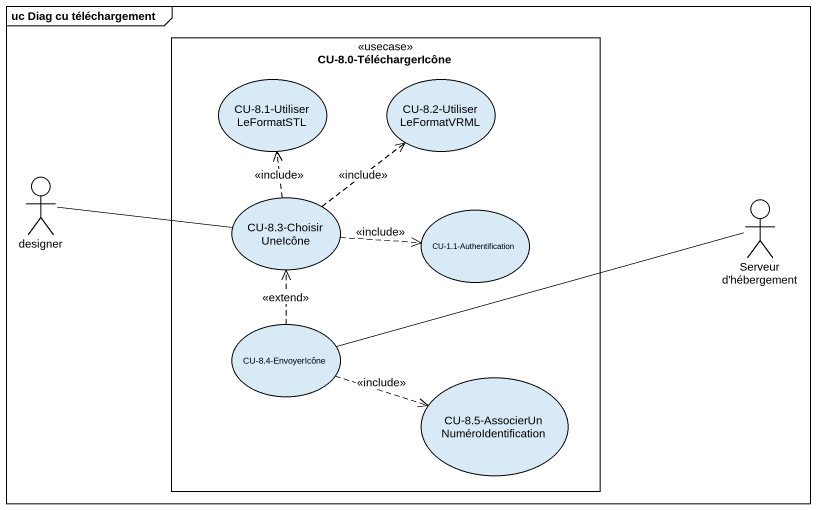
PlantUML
@startuml
mainframe uc Diag cu téléchargement
rectangle "CU-8.0-TéléchargerIcône" as CU_8_0_TéléchargerIcône <<usecase>> {
  usecase "CU-8.1-UtiliserLeFormatSTL" as CU_8_1_UtiliserLeFormatSTL
  usecase "CU-8.2-UtiliserLeFormatVRML" as CU_8_2_UtiliserLeFormatVRML
  usecase "CU-8.3-ChoisirUneIcône" as CU_8_3_ChoisirUneIcône
  usecase "CU-1.1-Authentification" as CU_1_1_Authentification
  usecase "CU-8.4-EnvoyerIcône" as CU_8_4_EnvoyerIcône
  usecase "CU-8.5-AssocierUnNuméroIdentification" as CU_8_5_AssocierUnNuméroIdent
}
actor designer
actor "Serveur d'hébergement" as Serveur_d_hébergement
designer -right- CU_8_3_ChoisirUneIcône
CU_8_3_ChoisirUneIcône .up.> CU_8_1_UtiliserLeFormatSTL : <<include>>
CU_8_3_ChoisirUneIcône .up.> CU_8_2_UtiliserLeFormatVRML : <<include>>
CU_8_3_ChoisirUneIcône .right.> CU_1_1_Authentification : <<include>>
Serveur_d_hébergement -left- CU_8_4_EnvoyerIcône
CU_8_4_EnvoyerIcône .up.> CU_8_3_ChoisirUneIcône : <<extend>>
CU_8_4_EnvoyerIcône .right.> CU_8_5_AssocierUnNuméroIdent : <<include>>
@enduml
